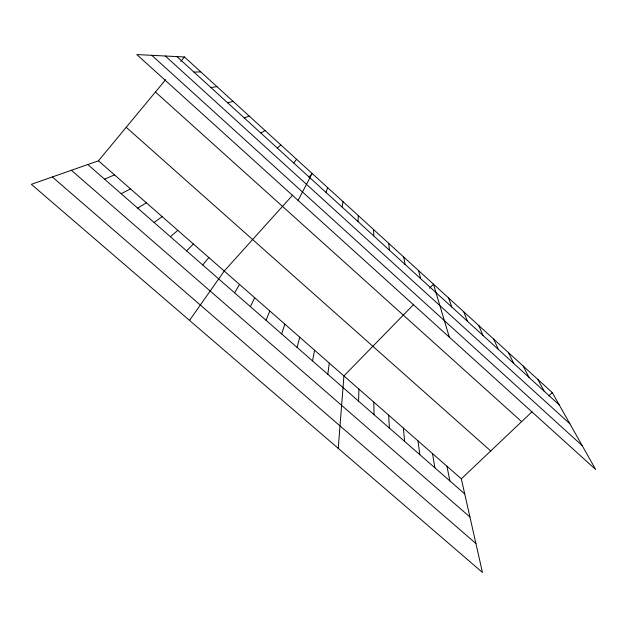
<?xml version="1.0" encoding="UTF-8"?>
<svg xmlns="http://www.w3.org/2000/svg" width="627" height="627" viewBox="0 0 627 627"><rect width="100%" height="100%" fill="white"/><g stroke="black" fill="none" stroke-linecap="round" stroke-linejoin="round"><path stroke-width="0.94" d="M358.573 401.147L358.926 389.077M357.978 221.543L358.37 215.657M338.243 448.36L343.925 375.934L413.53 304.62M327.819 374.272L329.285 363.104M342.068 207.043L343.063 201.69M312.528 360.909L314.55 350.195M297.135 347.46L299.73 337.201M281.648 333.925L284.823 324.128M326.048 192.45L327.655 187.638M266.06 320.311L269.814 310.984M250.377 306.603L254.719 297.747M298.076 200.397L312.152 173.491L308.915 177.088M234.592 292.801L239.53 284.439M189.519 320.405L224.239 271.036L292.77 195.005M293.687 162.965L296.547 159.258M98.463 160.802L461.323 478.832L482.445 572.435L31.35 184.314L98.463 160.802L165.661 79.668M180.803 61.375L184.456 56.979L552.277 392.588L595.65 469.482L136.796 54.565L184.456 56.979M202.709 264.947L208.862 257.564M429.511 288.24L433.469 284.18L449.332 337.177M186.611 250.878L193.39 243.997M461.323 478.832L532.033 411.782M548.782 395.903L552.277 392.588M277.346 148.074L280.849 144.923M170.411 236.724L177.817 230.344M154.109 222.475L162.142 216.613M260.895 133.089L265.041 130.502M137.697 208.133L146.373 202.795M121.176 193.696L130.502 188.884M104.544 179.165L114.537 174.886M244.326 117.994L249.131 115.987M227.648 102.804L233.119 101.378M210.86 87.506L217.005 86.675M193.955 72.105L200.781 71.878M52.339 176.963L475.924 543.523M71.392 170.285L469.936 516.993M87.804 164.533L464.732 493.919M126.215 127.297L490.729 450.954M155.441 92.004L521.648 421.634M151.781 55.317L582.185 445.609M176.939 56.595L559.229 404.909M165.324 56.007L569.888 423.797M537.754 379.335L544.181 391.193M523.137 365.996L529.031 377.391M508.434 352.578L513.779 363.495M493.629 339.074L498.426 349.505M478.738 325.484L482.978 335.429M463.745 311.807L467.421 321.259M448.658 298.037L451.761 306.995M418.64 270.652L420.599 278.6M446.965 466.245L449.849 480.917M403.71 257.031L405.097 264.476M432.512 453.58L434.879 467.828M417.982 440.836L419.816 454.669M388.693 243.331L389.492 250.259M403.349 428.014L404.65 441.416M388.63 415.121L389.391 428.076M373.582 229.537L373.786 235.948M373.825 402.142L374.029 414.659"/></g></svg>
